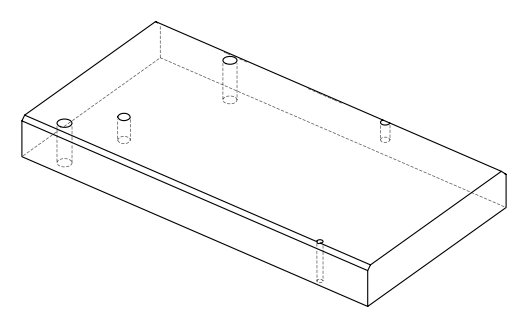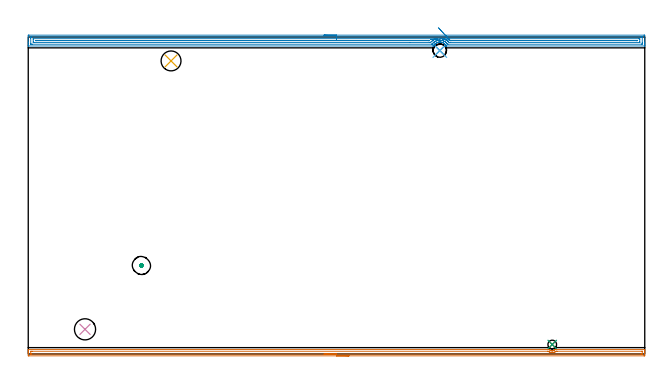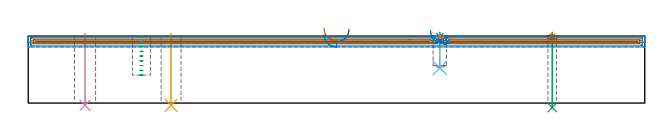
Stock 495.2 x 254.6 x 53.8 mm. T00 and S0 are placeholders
(PLAN: 9 operations, 6 tool changes, 25.5 min)
(1 SPOT_DRILL | STEP1HOLE | NXT0321_9005460120000 | 0.03 min | 0 mm3)
(2 SPOT_DRILL_1 | STEP1POCKET | NXT0321_9005460120000 | 0.03 min | 1 mm3)
(3 DRILL_THROUGH_HOLE_INTO_CENTER | STEP1HOLE | UGT0301_465 | 0.24 min | 2041 mm3)
(4 INDEXABLE_INSERT_DRILL_THROUGH_HOLE_FROM_SOLID | STEP1HOLE_1 | NXT0302_005 | 0.23 min | 12179 mm3)
(5 INDEXABLE_INSERT_DRILL_THROUGH_HOLE_FROM_SOLID_1 | STEP1HOLE_2 | NXT0302_003 | 0.23 min | 10782 mm3)
(6 DRILL_BLIND_HOLE_INTO_CENTER | STEP1POCKET | NXT0301_079 | 0.11 min | 2213 mm3)
(7 AREA_MILL | FG_CHAMFER_SURFACE | UGT0205_001 | 8.12 min | 6440 mm3)
(8 AREA_MILL_1 | FG_CHAMFER_SURFACE_1 | UGT0205_001 | 16.05 min | 18711 mm3)
(9 MILL_BLIND_HOLE_FROM_SOLID_MATERIAL | STEP1POCKET_1 | UGT0201_130 | Spiral | 0.42 min | 5090 mm3)
(TOOL NXT0321_9005460120000 | NC Spot Drill, 142deg, 12mm, Carbide, Uncoated | D12 PA142 FL30 Z2)
(TOOL UGT0301_465 | Carbide Drill 7.0 mm | D7 PA118 FL69 Z2)
(TOOL NXT0302_005 | Index. Insert Drill 17mm [880-D1700L20-05] | D17 PA176 FL85 Z2)
(TOOL NXT0302_003 | Index. Insert Drill 16mm [880-D1600L20-05] | D16 PA176 FL80 Z2)
(TOOL NXT0301_079 | Carbide Drill 10.8mm [860.1-1080-032A1-MM 2214] | D10.8 PA140 FL55 Z2)
(TOOL UGT0205_001 | Chamfer Mill 20 x 3 x 45 deg. | D20 FL50 Z2)
(TOOL UGT0201_130 | Carbide End Mill 12.0 | D12 FL15 Z4)
(OP 1 SPOT_DRILL)
G17 G21 G94 G90
T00 M6
G54
G17 G0 G90 X420.9 Y7.6 S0 M3
G43 Z63.8 H0
G94 G81 G98 Z53.499 F250. R56.8
G80
M5
M2
(OP 2 SPOT_DRILL_1)
G17 G21 G94 G90
T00 M6
G54
G17 G0 G90 X330.6 Y243.7 S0 M3
G43 Z63.8 H0
G94 G81 G98 Z53.335 F250. R56.8
G80
M5
M2
(OP 3 DRILL_THROUGH_HOLE_INTO_CENTER)
G17 G21 G94 G90
T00 M6
G54
G17 G0 G90 X420.9 Y7.6 S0 M3
G43 Z63.8 H0
G94 G73 G98 Z-3.603 F250. Q6.378 R55.8
G80
M5
M2
(OP 4 INDEXABLE_INSERT_DRILL_THROUGH_HOLE_FROM_SOLID)
G17 G21 G94 G90
T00 M6
G54
G17 G0 G90 X45.6 Y19.8 S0 M3
G43 Z63.8 H1
G94 G81 G98 Z-1.797 F250. R55.8
G80
M5
M2
(OP 5 INDEXABLE_INSERT_DRILL_THROUGH_HOLE_FROM_SOLID_1)
G17 G21 G94 G90
T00 M6
G54
G17 G0 G90 X114.7 Y235.4 S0 M3
G43 Z63.8 H1
G94 G81 G98 Z-1.779 F250. R55.8
G80
M5
M2
(OP 6 DRILL_BLIND_HOLE_INTO_CENTER)
G17 G21 G94 G90
T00 M6
G54
G17 G0 G90 X330.6 Y243.7 S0 M3
G43 Z63.8 H1
G94 G81 G98 Z28.2 F250. R55.8
G80
M5
M2
(OP 7 AREA_MILL)
G17 G21 G94 G90
T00 M6
G54
G17 G0 G90 X257.6 Y-1.5 S1061 M3
G43 Z63.8 H0
Z58.7
G94 G1 X257.562 Z57.828 F250.
X257.448 Z56.964
X257.259 Z56.112
X256.997 Z55.28
X256.663 Z54.474
X256.26 Z53.7
X255.792 Z52.964
X255.26 Z52.272
X254.671 Z51.629
X254.028 Z51.04
X253.336 Z50.508
X252.6 Z50.04
X251.826 Z49.637
X251.02 Z49.303
X250.188 Z49.041
X249.336 Z48.852
X248.472 Z48.738
X247.6 Z48.7
X0.617
X0.25 Y-1.497 Z48.701
X0.01 Y-1.492 Z48.704
X0. Y-1.138 Z49.058
Y0.612 Z50.807
Y1.155 Z51.351
Y1.488 Z51.684
Y2.03 Z52.226
Y2.363 Z52.557
Y3.029 Z53.228
Y3.324 Z53.524
X0.002 Y3.464 Z53.656
X0.01 Y3.598 Z53.788
X0.17 Y3.6 Z53.8
X418.217
X418.437 Y3.603 Z53.796
X418.5 Y3.554 Z53.751
X418.591 Y3.474 Z53.671
X418.94 Y3.212 Z53.411
X419.241 Y3.028 Z53.228
X419.311 Y2.985 Z53.184
X419.396 Y2.942 Z53.141
X419.484 Y2.905 Z53.102
X419.924 Y2.751 Z52.945
X419.997 Y2.732 Z52.924
X420.149 Y2.688 Z52.885
X420.319 Y2.654 Z52.854
X420.334 Y2.651 Z52.851
X420.377 Y2.644 Z52.842
X420.444 Y2.638 Z52.833
X420.49 Y2.632 Z52.828
X420.593 Y2.622 Z52.814
X420.6 Y2.621 Z52.813
X420.666 Y2.618 Z52.81
X420.741 Y2.617 Z52.805
X420.825 Y2.613 Z52.802
X420.89 Y2.619 Z52.8
X420.971 Y2.621 Z52.806
X420.972 Z52.807
X421.039 Y2.625 Z52.809
X421.132 Y2.627 Z52.817
X421.188 Y2.63 Z52.819
X421.27 Y2.631 Z52.826
X421.497 Y2.657 Z52.857
X421.598 Y2.679 Z52.876
X421.723 Y2.706 Z52.9
X421.784 Y2.724 Z52.915
X421.944 Y2.766 Z52.962
X421.966 Y2.773 Z52.97
X422.163 Y2.843 Z53.039
X422.485 Y2.985 Z53.183
X422.777 Y3.157 Z53.357
X423.056 Y3.349 Z53.546
X423.123 Y3.406 Z53.602
X423.25 Y3.511 Z53.707
X423.303 Y3.558 Z53.754
X423.362 Y3.604 Z53.796
X423.565 Y3.6 Z53.8
X495.03
X495.19 Y3.598 Z53.788
X495.198 Y3.464 Z53.656
X495.2 Y3.324 Z53.524
Y3.029 Z53.228
Y2.363 Z52.557
Y1.155 Z51.351
Y0.612 Z50.807
Y-0.867 Z49.329
X495.197 Y-1.138 Z49.058
X495.19 Y-1.492 Z48.704
X494.95 Y-1.497 Z48.701
X494.583 Y-1.5 Z48.7
X247.6
Y-0.086 Z50.114
X2.403 Y-0.085 Z50.115
X2.221 Y-0.084 Z50.116
X2.053 Y-0.081 Z50.119
X2.017 Y-0.079 Z50.121
X2.01 Y-0.059 Z50.141
X2.006 Y-0.029 Z50.171
X2.001 Y0.131 Z50.331
Y1.882 Z52.082
X2.003 Y2.014 Z52.214
X2.008 Y2.119 Z52.319
X2.012 Y2.179 Z52.379
X2.048 Y2.18 Z52.38
X2.403 Y2.184 Z52.384
X2.584 Y2.185 Z52.385
X3.296 Y2.186 Z52.386
X417.408 Y2.185 Z52.385
X417.497 Y2.184 Z52.384
X417.54 Y2.182 Z52.382
X417.559 Y2.179 Z52.379
X417.587 Y2.165 Z52.365
X417.764 Y2.063 Z52.263
X417.994 Y1.93 Z52.13
X418.187 Y1.823 Z52.023
X418.438 Y1.703 Z51.903
X418.657 Y1.616 Z51.816
X418.696 Y1.602 Z51.802
X418.727 Y1.591 Z51.791
X419.033 Y1.488 Z51.688
X419.55 Y1.344 Z51.544
X419.734 Y1.308 Z51.508
X420.125 Y1.246 Z51.446
X420.444 Y1.214 Z51.414
X420.735 Y1.202 Z51.402
X421.337 Y1.221 Z51.421
X421.59 Y1.24 Z51.44
X421.892 Y1.278 Z51.478
X422.23 Y1.342 Z51.542
X422.352 Y1.368 Z51.568
X422.784 Y1.488 Z51.688
X423.123 Y1.609 Z51.809
X423.652 Y1.845 Z52.045
X424.017 Y2.052 Z52.252
X424.218 Y2.165 Z52.365
X424.245 Y2.179 Z52.379
X424.287 Y2.181 Z52.381
X424.375 Y2.184 Z52.384
X424.554 Y2.185 Z52.385
X424.91 Y2.186 Z52.386
X492.797 Y2.185 Z52.385
X492.979 Y2.184 Z52.384
X493.147 Y2.18 Z52.38
X493.183 Y2.179 Z52.379
X493.19 Y2.159 Z52.359
X493.193 Y2.129 Z52.329
X493.199 Y1.969 Z52.169
X493.2 Y0.218 Z50.418
X493.197 Y0.086 Z50.286
X493.192 Y-0.019 Z50.181
X493.188 Y-0.079 Z50.121
X493.152 Y-0.08 Z50.12
X492.797 Y-0.084 Z50.116
X492.616 Y-0.085 Z50.115
X491.904 Y-0.086 Z50.114
X247.6
X246.728 Z50.152
X245.864 Z50.266
X245.012 Z50.455
X244.18 Z50.717
X243.374 Z51.051
X242.6 Z51.454
X241.864 Z51.923
X241.172 Z52.454
X240.529 Z53.043
X239.94 Z53.686
X239.408 Z54.378
X238.94 Z55.114
X238.537 Z55.888
X238.203 Z56.694
X237.941 Z57.526
X237.752 Z58.378
X237.638 Z59.243
X237.6 Z60.114
G0 Z63.8
M5
M2
(OP 8 AREA_MILL_1)
G17 G21 G94 G90
T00 M6
G54
G17 G0 G90 X237.6 Y256.1 S1061 M3
G43 Z63.8 H0
Z55.1
G94 G1 X237.638 Z54.228 F250.
X237.752 Z53.364
X237.941 Z52.512
X238.203 Z51.68
X238.537 Z50.874
X238.94 Z50.1
X239.408 Z49.364
X239.94 Z48.672
X240.529 Z48.029
X241.172 Z47.44
X241.864 Z46.908
X242.6 Z46.44
X243.374 Z46.037
X244.18 Z45.703
X245.012 Z45.441
X245.863 Z45.252
X246.728 Z45.138
X247.6 Z45.1
X494.583 Y256.099 Z45.101
X494.987 Y256.097 Z45.102
X495.19 Y256.092 Z45.105
X495.2 Y255.7 Z45.497
Y250.433 Z50.761
Y249.89 Z51.307
Y249.556 Z51.64
Y249.012 Z52.184
Y248.678 Z52.517
Y248.01 Z53.19
Y247.704 Z53.495
X495.198 Y247.55 Z53.642
X495.19 Y247.402 Z53.788
X495.03 Y247.4 Z53.8
X335.585
X335.551 Y247.398 Z53.798
X335.537 Y247.403 Z53.792
X335.528 Y247.408 Z53.786
X335.518 Y247.426 Z53.769
X335.486 Y247.489 Z53.709
X335.361 Y247.733 Z53.465
X335.165 Y248.069 Z53.13
X335.138 Y248.108 Z53.091
X335.047 Y248.239 Z52.958
X334.922 Y248.42 Z52.779
X334.819 Y248.552 Z52.647
X334.658 Y248.759 Z52.441
X334.486 Y248.941 Z52.258
X334.455 Y248.97 Z52.228
X334.136 Y249.266 Z51.933
X333.765 Y249.569 Z51.63
X333.753 Y249.578 Z51.622
X333.586 Y249.694 Z51.505
X333.402 Y249.813 Z51.385
X333.141 Y249.959 Z51.24
X332.872 Y250.089 Z51.106
X332.43 Y250.267 Z50.929
X332.207 Y250.338 Z50.86
X332.012 Y250.397 Z50.797
X331.98 Y250.408 Z50.787
X331.535 Y250.508 Z50.69
X331.087 Y250.569 Z50.625
X331.029 Y250.574 Z50.621
X330.966 Y250.578 Z50.615
X330.863 Y250.587 Z50.609
X330.851
X330.821 Y250.588 Z50.607
X330.525 Y250.597 Z50.602
X330.511 Y250.596 Z50.603
X330.226 Y250.575 Z50.617
X330.194 Y250.574 Z50.621
X330.174 Y250.573 Z50.624
X329.746 Y250.52 Z50.677
X329.443 Y250.46 Z50.739
X329.301 Y250.432 Z50.767
X328.851 Y250.296 Z50.902
X328.408 Y250.128 Z51.072
X328.099 Y249.978 Z51.219
X327.799 Y249.813 Z51.385
X327.515 Y249.624 Z51.572
X327.231 Y249.401 Z51.799
X327.102 Y249.297 Z51.9
X327.065 Y249.263 Z51.932
X326.95 Y249.159 Z52.04
X326.85 Y249.067 Z52.132
X326.746 Y248.97 Z52.225
X326.712 Y248.94 Z52.257
X326.653 Y248.878 Z52.319
X326.622 Y248.846 Z52.351
X326.487 Y248.678 Z52.518
X326.355 Y248.516 Z52.683
X326.315 Y248.467 Z52.732
X326.26 Y248.389 Z52.811
X326.157 Y248.239 Z52.956
X326.057 Y248.097 Z53.102
X326.038 Y248.069 Z53.13
X325.975 Y247.959 Z53.24
X325.886 Y247.8 Z53.395
X325.759 Y247.577 Z53.621
X325.729 Y247.524 Z53.674
X325.662 Y247.406 Z53.792
X324.866 Y247.4 Z53.8
X0.17
X0.01 Y247.402 Z53.788
X0.002 Y247.55 Z53.642
X0. Y247.704 Z53.495
Y248.01 Z53.19
Y248.678 Z52.517
Y249.89 Z51.307
Y250.433 Z50.761
Y255.428 Z45.769
X0.003 Y255.7 Z45.497
X0.01 Y256.092 Z45.105
X0.213 Y256.097 Z45.102
X0.617 Y256.1 Z45.1
X247.6
Y254.686 Z46.514
X492.042
X492.797 Y254.685 Z46.515
X492.938 Y254.684 Z46.516
X493.152 Y254.679 Z46.521
X493.191 Y254.673 Z46.527
X493.195 Y254.644 Z46.556
X493.197 Y254.612 Z46.588
X493.2 Y254.426 Z46.774
Y250.038 Z51.162
X493.196 Y249.556 Z51.644
X493.191 Y249.169 Z52.031
X493.165 Y248.821 Z52.379
X492.797 Y248.816 Z52.384
X492.657 Y248.815 Z52.385
X337.044
X336.95 Y248.816 Z52.384
X336.904 Y248.819 Z52.381
X336.886 Y248.821 Z52.379
X336.478 Y249.344 Z51.856
X336.299 Y249.556 Z51.644
X335.943 Y249.911 Z51.289
X335.585 Y250.233 Z50.967
X335.34 Y250.433 Z50.767
X334.968 Y250.707 Z50.493
X334.692 Y250.886 Z50.314
X334.416 Y251.04 Z50.16
X333.877 Y251.311 Z49.889
X333.799 Y251.345 Z49.855
X333.74 Y251.369 Z49.831
X333.217 Y251.561 Z49.639
X332.905 Y251.659 Z49.541
X332.688 Y251.725 Z49.475
X332.418 Y251.79 Z49.41
X332.012 Y251.875 Z49.325
X331.343 Y251.969 Z49.231
X331.225 Y251.98 Z49.22
X331.119 Y251.985 Z49.215
X330.413 Y252.005 Z49.195
X330.351 Y252.004 Z49.196
X330.289 Y252.001 Z49.199
X330.226 Y251.996 Z49.204
X329.889 Y251.967 Z49.233
X329.591 Y251.935 Z49.265
X329.47 Y251.919 Z49.281
X329.332 Y251.898 Z49.302
X328.833 Y251.802 Z49.398
X328.439 Y251.703 Z49.497
X328.134 Y251.611 Z49.589
X327.546 Y251.402 Z49.798
X327.479 Y251.377 Z49.823
X327.325 Y251.311 Z49.889
X326.877 Y251.09 Z50.11
X326.653 Y250.966 Z50.234
X326.318 Y250.762 Z50.438
X325.858 Y250.433 Z50.767
X325.802 Y250.392 Z50.808
X325.786 Y250.38 Z50.82
X325.759 Y250.357 Z50.843
X325.329 Y249.978 Z51.222
X324.894 Y249.556 Z51.644
X324.88 Y249.542 Z51.658
X324.334 Y248.836 Z52.364
X324.32 Y248.821 Z52.379
X324.302 Y248.819 Z52.381
X324.256 Y248.816 Z52.384
X324.161 Y248.815 Z52.385
X323.973 Y248.814 Z52.386
X3.157
X2.403 Y248.815 Z52.385
X2.262 Y248.816 Z52.384
X2.048 Y248.821 Z52.379
X2.009 Y248.827 Z52.373
X2.005 Y248.856 Z52.344
X2.003 Y248.888 Z52.312
X2. Y249.073 Z52.127
Y253.462 Z47.738
X2.004 Y253.944 Z47.256
X2.009 Y254.331 Z46.869
X2.035 Y254.679 Z46.521
X2.403 Y254.684 Z46.516
X2.543 Y254.685 Z46.515
X247.6 Y254.686 Z46.514
Y253.272 Z47.928
X328.289 Y253.271 Z47.929
X328.439 Y253.269 Z47.931
X328.499 Y253.267 Z47.933
X328.695 Y253.255 Z47.945
X328.439 Y253.198 Z48.002
X328.33 Y253.173 Z48.027
X327.872 Y253.067 Z48.133
X327.618 Y252.996 Z48.204
X327.546 Y252.974 Z48.226
X326.952 Y252.772 Z48.428
X326.653 Y252.664 Z48.537
X326.309 Y252.526 Z48.674
X325.759 Y252.269 Z48.931
X325.705 Y252.242 Z48.958
X325.608 Y252.189 Z49.011
X325.146 Y251.914 Z49.286
X324.866 Y251.734 Z49.466
X324.619 Y251.554 Z49.646
X324.294 Y251.311 Z49.889
X324.118 Y251.168 Z50.032
X323.973 Y251.044 Z50.156
X323.651 Y250.749 Z50.451
X323.326 Y250.433 Z50.767
X323.161 Y250.27 Z50.93
X323.126 Y250.236 Z50.964
X323.08 Y250.235 Z50.965
X322.394 Y250.229 Z50.971
X306.753 Y250.228 Z50.972
X5.083 Y250.229 Z50.971
X4.394 Y250.232 Z50.968
X4.19 Y250.235 Z50.965
X4.01 Y250.253 Z50.947
X4.005 Y250.433 Z50.767
X4.001 Y250.618 Z50.582
X4. Y252.375 Z48.825
X4.004 Y253.067 Z48.133
X4.008 Y253.246 Z47.954
X4.015 Y253.265 Z47.935
X4.034 Y253.267 Z47.933
X4.085 Y253.27 Z47.93
X4.19 Y253.271 Z47.929
X247.6 Y253.272 Z47.928
Y251.857 Z49.343
X321.849
X322.186 Y251.853 Z49.347
X322.265 Y251.85 Z49.35
X322.304 Y251.847 Z49.353
X322.273 Y251.814 Z49.386
X322.249 Y251.789 Z49.411
X322.23 Y251.771 Z49.429
X322.186 Y251.733 Z49.467
X322.098 Y251.663 Z49.537
X322.064 Y251.65 Z49.55
X322.025 Y251.648 Z49.552
X321.848 Y251.644 Z49.556
X321.63 Y251.643 Z49.557
X321.293
X6.532
X6.313 Y251.645 Z49.555
X6.204 Y251.647 Z49.553
X6.01 Y251.653 Z49.547
X6.009 Y251.75 Z49.45
X6.01 Y251.847 Z49.353
X6.204 Y251.853 Z49.347
X6.315 Y251.856 Z49.344
X6.651 Y251.857 Z49.343
X6.869
X247.6
X248.472 Z49.381
X249.336 Z49.495
X250.188 Z49.683
X251.02 Z49.946
X251.826 Z50.28
X252.6 Z50.682
X253.336 Z51.151
X254.028 Z51.682
X254.671 Z52.272
X255.26 Z52.915
X255.791 Z53.607
X256.26 Z54.343
X256.663 Z55.116
X256.997 Z55.922
X257.259 Z56.754
X257.448 Z57.606
X257.562 Z58.471
X257.6 Z59.343
G0 Z63.8
X323.326 Y252.532
Z58.7
G1 X323.294 Y252.53 Z57.828
X323.339 Y252.533 Z56.957
X323.459 Y252.543 Z56.092
X323.653 Y252.559 Z55.242
X323.921 Y252.58 Z54.412
X324.259 Y252.607 Z53.609
X324.667 Y252.64 Z52.838
X325.139 Y252.678 Z52.106
X325.674 Y252.721 Z51.417
X326.266 Y252.769 Z50.779
X326.911 Y252.82 Z50.194
X327.605 Y252.876 Z49.668
X328.342 Y252.935 Z49.205
X329.116 Y252.997 Z48.808
X329.922 Y253.062 Z48.48
X330.753 Y253.129 Z48.223
X331.604 Y253.197 Z48.041
X332.467 Y253.267 Z47.933
X332.483 Y253.268 Z47.932
X332.568 Y253.27 Z47.93
X332.635 Y253.271 Z47.929
X332.697 Y253.272 Z47.928
X490.117 Y253.271 Z47.929
X490.806 Y253.268 Z47.932
X491.01 Y253.265 Z47.935
X491.19 Y253.247 Z47.953
X491.195 Y253.067 Z48.133
X491.199 Y252.882 Z48.318
X491.2 Y251.125 Z50.075
X491.196 Y250.433 Z50.767
X491.192 Y250.254 Z50.946
X491.185 Y250.235 Z50.965
X491.166 Y250.233 Z50.967
X491.115 Y250.23 Z50.97
X491.01 Y250.229 Z50.971
X339.158
X338.47 Y250.232 Z50.968
X338.265 Y250.235 Z50.965
X338.07 Y250.244 Z50.956
X337.874 Y250.433 Z50.767
X337.372 Y250.915 Z50.285
X336.911 Y251.311 Z49.889
X336.478 Y251.637 Z49.563
X336.145 Y251.862 Z49.338
X335.599 Y252.189 Z49.011
X335.585 Y252.196 Z49.004
X335.569 Y252.204 Z48.996
X334.978 Y252.487 Z48.713
X334.692 Y252.605 Z48.595
X334.005 Y252.864 Z48.336
X333.799 Y252.929 Z48.271
X333.336 Y253.067 Z48.133
X332.905 Y253.167 Z48.033
X332.773 Y253.197 Z48.004
X332.669 Y253.219 Z47.981
X332.525 Y253.252 Z47.948
X332.467 Y253.267 Z47.933
X338.898 Y251.851 Z49.349
X338.905 Y251.852 Z49.348
X338.94 Y251.854 Z49.346
X339.158 Y251.857 Z49.343
X488.668
X488.886 Y251.855 Z49.345
X488.996 Y251.853 Z49.347
X489.19 Y251.847 Z49.353
X489.191 Y251.75 Z49.45
X489.19 Y251.653 Z49.547
X488.996 Y251.647 Z49.553
X488.885 Y251.644 Z49.556
X488.549 Y251.643 Z49.557
X488.331
X339.714
X339.495 Y251.644 Z49.556
X339.158 Y251.648 Z49.552
X339.126 Y251.649 Z49.551
X339.086 Y251.677 Z49.523
X339.001 Y251.752 Z49.448
X338.913 Y251.835 Z49.365
X338.898 Y251.851 Z49.349
X338.406 Y252.383 Z48.864
X337.887 Y252.945 Z48.444
X337.346 Y253.531 Z48.092
X336.785 Y254.138 Z47.811
X336.21 Y254.76 Z47.603
X335.625 Y255.393 Z47.469
X335.034 Y256.032 Z47.412
X334.442 Y256.673 Z47.43
X333.854 Y257.31 Z47.524
X333.273 Y257.938 Z47.694
X332.704 Y258.553 Z47.937
X332.152 Y259.151 Z48.253
X331.621 Y259.726 Z48.638
X331.115 Y260.273 Z49.09
X330.637 Y260.79 Z49.605
X330.191 Y261.272 Z50.18
X329.782 Y261.716 Z50.81
X329.411 Y262.117 Z51.49
G0 Z63.8
M5
M2
(OP 9 MILL_BLIND_HOLE_FROM_SOLID_MATERIAL)
G17 G21 G94 G90
T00 M6
G54
G17 G0 G90 X90.9 Y71.1 S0 M3
G43 Z63.8 H0
Z52.989
G94 G3 X91.5 Y71.7 R0.6 F250.
X90.9 Y72.3 R0.6
X89.7 Y71.1 R1.2
X90.9 Y72.3 R-1.2
X90.3 Y71.7 R0.6
X90.9 Y71.1 R0.6
G0 Z49.178
G3 X91.5 Y71.7 R0.6
X90.9 Y72.3 R0.6
X89.7 Y71.1 R1.2
X90.9 Y72.3 R-1.2
X90.3 Y71.7 R0.6
X90.9 Y71.1 R0.6
G0 Z45.367
G3 X91.5 Y71.7 R0.6
X90.9 Y72.3 R0.6
X89.7 Y71.1 R1.2
X90.9 Y72.3 R-1.2
X90.3 Y71.7 R0.6
X90.9 Y71.1 R0.6
G0 Z41.556
G3 X91.5 Y71.7 R0.6
X90.9 Y72.3 R0.6
X89.7 Y71.1 R1.2
X90.9 Y72.3 R-1.2
X90.3 Y71.7 R0.6
X90.9 Y71.1 R0.6
G0 Z37.744
G3 X91.5 Y71.7 R0.6
X90.9 Y72.3 R0.6
X89.7 Y71.1 R1.2
X90.9 Y72.3 R-1.2
X90.3 Y71.7 R0.6
X90.9 Y71.1 R0.6
G0 Z33.933
G3 X91.5 Y71.7 R0.6
X90.9 Y72.3 R0.6
X89.7 Y71.1 R1.2
X90.9 Y72.3 R-1.2
X90.3 Y71.7 R0.6
X90.9 Y71.1 R0.6
G0 Z30.122
G3 X91.5 Y71.7 R0.6
X90.9 Y72.3 R0.6
X89.7 Y71.1 R1.2
X90.9 Y72.3 R-1.2
X90.3 Y71.7 R0.6
X90.9 Y71.1 R0.6
G0 Z26.311
G3 X91.5 Y71.7 R0.6
X90.9 Y72.3 R0.6
X89.7 Y71.1 R1.2
X90.9 Y72.3 R-1.2
X90.3 Y71.7 R0.6
X90.9 Y71.1 R0.6
G0 Z22.5
G3 X91.5 Y71.7 R0.6
X90.9 Y72.3 R0.6
X89.7 Y71.1 R1.2
X90.9 Y72.3 R-1.2
X90.3 Y71.7 R0.6
X90.9 Y71.1 R0.6
G0 Z63.8
M5
M2
